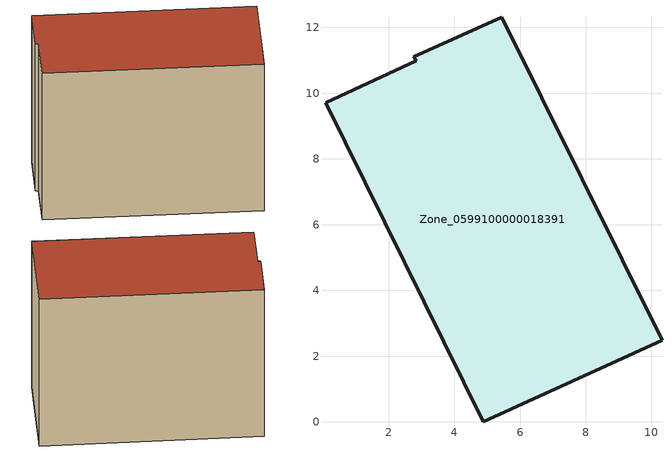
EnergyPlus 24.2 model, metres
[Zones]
Zone_0599100000018391
 floor ground (C_G): 0.08,9.71 2.84,10.98 2.77,11.12 5.44,12.31 10.32,2.48 4.88,0 z0
 wall outside (C_F): 10.32,2.48 5.44,12.31 2.77,11.12 2.84,10.98 0.08,9.71 4.88,0 10.32,2.48 z0:8.09
 roof outside (C_R): 2.84,10.98 0.08,9.71 4.88,0 10.32,2.48 5.44,12.31 2.77,11.12 z8.09
[BUILDING]
Pand.0599100000018391: North Axis=0; Terrain=City; Loads Convergence Tolerance Value=0.04; Temperature Convergence Tolerance Value=0.4; Solar Distribution=FullExterior; Maximum Number of Warmup Days=25; Minimum Number of Warmup Days=1
[Site:Location]
Rotterdam.The.Hague.AP_ZH_NLD Design_Conditions: Latitude=51.96; Longitude=4.45; Time Zone=1; Elevation=-4.5
[SITE:GROUNDTEMPERATURE:BUILDINGSURFACE]
18, 18, 18, 18, 18, 18, 18, 18, 18, 18, 18, 18
[MATERIAL] Thermal Absorptance=0.9; Solar Absorptance=0.7; Visible Absorptance=0.7
Name | Roughness | Thickness | Conductivity | Density | Specific Heat
G.TI.1946 | MediumSmooth | 0.15 | 1 | 540 | 1210
F.TI.1946 | Rough | 0.3 | 0.857143 | 1920 | 840
R.TI.1946 | MediumRough | 0.2 | 0.1 | 1500 | 1000
[CONSTRUCTION]
C_G: G.TI.1946
C_F: F.TI.1946
C_R: R.TI.1946
[ZONE]
Zone_0599100000018391: Type=1; Multiplier=1; Ceiling Height=Autocalculate; Volume=Autocalculate; Floor Area=autocalculate; Part of Total Floor Area=Yes
[ZONEINFILTRATION:DESIGNFLOWRATE]
Infil_Zone_0599100000018391: Zone or ZoneList or Space or SpaceList=Zone_0599100000018391; Schedule=AlwaysOn; Design Flow Rate Calculation Method=Flow/Area; Flow Rate per Floor Area=0.003; Constant Term Coefficient=1; Temperature Term Coefficient=0; Velocity Term Coefficient=0; Velocity Squared Term Coefficient=0
[HVACTEMPLATE:ZONE:IDEALLOADSAIRSYSTEM]
Zone_0599100000018391: Maximum Heating Supply Air Temperature=50; Minimum Cooling Supply Air Temperature=13; Maximum Heating Supply Air Humidity Ratio=0.0156; Minimum Cooling Supply Air Humidity Ratio=0.0077; Heating Limit=NoLimit; Cooling Limit=NoLimit; Dehumidification Control Type=ConstantSensibleHeatRatio; Cooling Sensible Heat Ratio=0.7; Dehumidification Setpoint=60; Humidification Control Type=None; Humidification Setpoint=30; Outdoor Air Method=None; Outdoor Air Flow Rate per Person=0.00944; Outdoor Air Flow Rate per Zone Floor Area=0; Outdoor Air Flow Rate per Zone=0; Demand Controlled Ventilation Type=None; Outdoor Air Economizer Type=NoEconomizer; Heat Recovery Type=None; Sensible Heat Recovery Effectiveness=0.7; Latent Heat Recovery Effectiveness=0.65
[ZONECONTROL:THERMOSTAT]
ThermostatControl_Zone_0599100000018391: Zone or ZoneList=Zone_0599100000018391; Control Type Schedule=DualSetpointControlType; Control 1=Thermostat_Zone_0599100000018391; Temperature Difference Between Cutout And Setpoint=0
[THERMOSTATSETPOINT:DUALSETPOINT]
Thermostat_Zone_0599100000018391: Heating Setpoint Temperature Schedule=HeatingSetpoint_Zone_0599100000018391; Cooling Setpoint Temperature Schedule=CoolingSetpoint_Zone_0599100000018391
[SCHEDULE:COMPACT]
HeatingSetpoint_Zone_0599100000018391: Through: 12/31, For: AllDays, Until: 24:00, 21
CoolingSetpoint_Zone_0599100000018391: Through: 12/31, For: AllDays, Until: 24:00, 24
DualSetpointControlType: Through: 12/31, For: AllDays, Until: 24:00, 4
AlwaysOn: Through: 12/31, For: AllDays, Until: 24:00, 1
